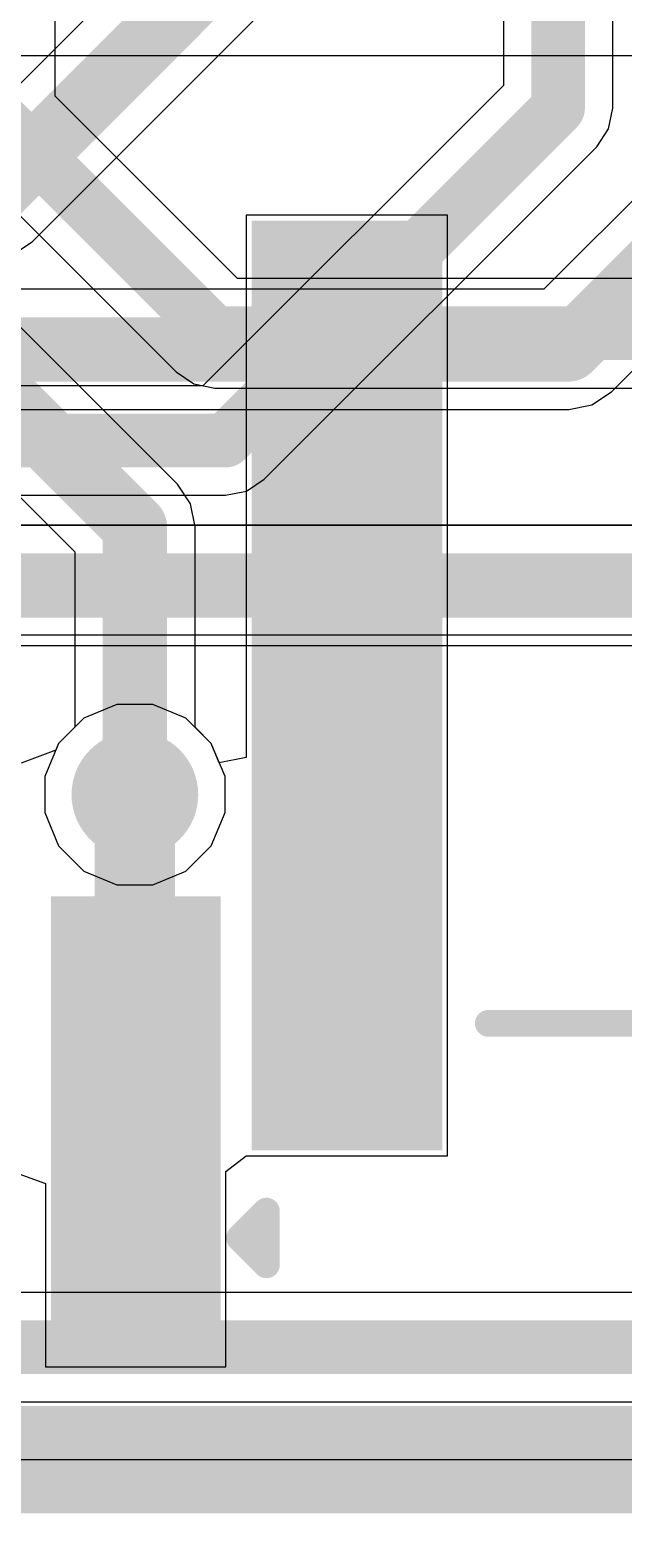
# Model space of a CAD drawing. Header units: inches. Extents: x -4.4 to 45.3, y -0.3 to 53.7.
# Drawn here: x 29.48 to 32.29, y -0.25 to 6.77 of the extents above; entities that cross this region are included whole.
import ezdxf

# ---------------------------------------------------------------- set-up
doc = ezdxf.new("R2010")
doc.units = ezdxf.units.IN
for name, color, linetype in [('Board Outline', 76, 'Continuous'), ('Bottom Layer', 5, 'Continuous'), ('Signal_1', 16, 'Continuous'), ('Signal_2', 76, 'Continuous'), ('Top Layer', 1, 'Continuous'), ('Top Overlay', 2, 'Continuous'), ('Top Paste', 8, 'Continuous'), ('Top Solder', 216, 'Continuous'), ('Via Holes', 16, 'Continuous')]:
    doc.layers.add(name, color=color, linetype=linetype)

# ---------------------------------------------------------------- blocks, each defined once
blk = doc.blocks.new('SFW5R_1STE1LF_28')
at = {"layer": 'Top Layer'}
for points in [[(-2.3, 2.05), (-1.7, 2.05), (-1.7, 0.05), (-2.3, 0.05)], [(-3.35, 1.05), (-2.65, 1.05), (-2.65, -3.15), (-3.35, -3.15)]]:
    blk.add_hatch(color=1, dxfattribs=at).paths.add_polyline_path(points)
at = {"layer": 'Top Paste'}
for points in [[(-2.3, 2.05), (-1.7, 2.05), (-1.7, 0.05), (-2.3, 0.05)], [(-3.35, 1.05), (-2.65, 1.05), (-2.65, -3.15), (-3.35, -3.15)]]:
    blk.add_hatch(color=8, dxfattribs=at).paths.add_polyline_path(points)
at = {"layer": 'Top Solder'}
for points in [[(-2.4016, 2.1516), (-1.5984, 2.1516), (-1.5984, -0.0516), (-2.4016, -0.0516)], [(-3.4516, 1.1516), (-2.5484, 1.1516), (-2.5484, -3.2516), (-3.4516, -3.2516)]]:
    blk.add_hatch(color=216, dxfattribs=at).paths.add_polyline_path(points)
at = {"layer": 'Top Overlay', "const_width": 0.127}
for points in [[(-2.619, 1.6932), (-2.619, 1.4392)], [(-2.492, 1.5662), (-2.619, 1.6932)], [(-2.492, 1.5662), (-2.619, 1.4392)], [(-3.67, 0.55), (-4.8, 0.55)]]:
    blk.add_lwpolyline(points, dxfattribs=at)
at = {"layer": 'Top Overlay', "const_width": 0.0635}
for points in [[(-2.6507, 1.6932, 1), (-2.5872, 1.6932, 1)], [(-2.6507, 1.6932, 1), (-2.5872, 1.6932, 1)], [(-2.5237, 1.5662, 1), (-2.4602, 1.5662, 1)], [(-2.5237, 1.5662, 1), (-2.4602, 1.5662, 1)], [(-2.6507, 1.4392, 1), (-2.5872, 1.4392, 1)], [(-2.6507, 1.4392, 1), (-2.5872, 1.4392, 1)], [(-3.7018, 0.55, 1), (-3.6383, 0.55, 1)]]:
    blk.add_lwpolyline(points, format="xyb", close=True, dxfattribs=at)

msp = doc.modelspace()

# ---------------------------------------------------------------- hatches: boundary and pattern name
at = {"layer": 'Bottom Layer'}
h = msp.add_hatch(color=5, dxfattribs=at)
edge = h.paths.add_edge_path()
edge.add_arc((29.9741, 3.1496), 0.3, 0, 360)
at = {"layer": 'Signal_1'}
h = msp.add_hatch(color=16, dxfattribs=at)
edge = h.paths.add_edge_path()
edge.add_arc((29.9741, 3.1496), 0.3, 0, 360)
at = {"layer": 'Signal_2'}
h = msp.add_hatch(color=76, dxfattribs=at)
edge = h.paths.add_edge_path()
edge.add_arc((29.9741, 3.1496), 0.3, 0, 360)
at = {"layer": 'Top Layer'}
h = msp.add_hatch(color=1, dxfattribs=at)
edge = h.paths.add_edge_path()
edge.add_arc((29.9741, 3.1496), 0.3, 0, 360)
at = {"layer": 'Via Holes'}
h = msp.add_hatch(color=7, dxfattribs=at)
edge = h.paths.add_edge_path()
edge.add_arc((29.9741, 3.1496), 0.15, 0, 360)

# ---------------------------------------------------------------- linework, layer by layer
at = {"layer": 'Board Outline', "const_width": 0.508}
msp.add_lwpolyline([(0, 0), (45.0088, 0)], dxfattribs=at)
at = {"layer": 'Bottom Layer'}
for p, q in [((30.6372, 7.7229), (29.1682, 6.2539)), ((29.4877, 5.7676), (31.0401, 7.32)), ((33.1529, 6.7842), (31.9114, 5.5427)), ((32.2309, 5.0564), (33.6392, 6.4647)), ((29.3952, 5.7058), (29.4877, 5.7676)), ((31.9114, 5.5427), (22.5552, 5.5427)), ((32.0294, 4.9729), (32.1384, 4.9946)), ((32.1384, 4.9946), (32.2309, 5.0564)), ((22.6732, 4.9729), (32.0294, 4.9729)), ((32.0294, 4.9729), (32.0294, 4.9729)), ((36.8751, 4.4246), (28.9899, 4.4246)), ((29.0972, 3.9066), (36.9824, 3.9066)), ((29.8892, 3.5766), (29.7323, 3.5116)), ((30.0591, 3.5766), (29.8892, 3.5766)), ((30.216, 3.5116), (30.0591, 3.5766)), ((29.7323, 3.5116), (29.6121, 3.3915)), ((30.3361, 3.3915), (30.216, 3.5116)), ((29.6121, 3.3915), (29.5471, 3.2345)), ((30.4011, 3.2345), (30.3361, 3.3915)), ((29.5471, 3.2345), (29.5471, 3.0647)), ((30.4011, 3.0647), (30.4011, 3.2345)), ((29.5471, 3.0647), (29.6121, 2.9077)), ((30.3361, 2.9077), (30.4011, 3.0647)), ((29.6121, 2.9077), (29.7323, 2.7876)), ((30.216, 2.7876), (30.3361, 2.9077)), ((29.7323, 2.7876), (29.8892, 2.7226)), ((30.0591, 2.7226), (30.216, 2.7876)), ((29.8892, 2.7226), (30.0591, 2.7226)), ((45.0088, 0), (0, 0))]:
    msp.add_line(p, q, dxfattribs=at)
for points, const_width in [([(29.2862, 5.969), (31.0642, 7.747)], 0.3048), ([(32.0294, 5.2578), (33.4378, 6.6662)], 0.3048), ([(22.5552, 5.2578), (32.0294, 5.2578)], 0.3048), ([(28.9899, 4.1656), (36.9824, 4.1656)], 0.254)]:
    msp.add_lwpolyline(points, dxfattribs=dict(at, const_width=const_width))
at = {"layer": 'Bottom Layer', "const_width": 0.1524}
msp.add_lwpolyline([(31.9532, 5.2578, 1), (32.1056, 5.2578, 1)], format="xyb", close=True, dxfattribs=at)
msp.add_lwpolyline([(31.9532, 5.2578, 1), (32.1056, 5.2578, 1)], format="xyb", close=True, dxfattribs=at)
at = {"layer": 'Signal_1'}
for p, q in [((32.2376, 6.4008), (32.2376, 25.5016)), ((31.7196, 25.3943), (31.7196, 6.5081)), ((31.7196, 6.5081), (30.2965, 5.085)), ((32.2179, 6.3017), (32.2376, 6.4008)), ((32.1617, 6.2177), (32.2179, 6.3017)), ((30.5869, 4.6429), (32.1617, 6.2177)), ((30.2965, 5.085), (19.3802, 5.085)), ((30.5029, 4.5867), (30.5869, 4.6429)), ((19.4875, 4.567), (30.4038, 4.567)), ((30.4038, 4.567), (30.5029, 4.5867)), ((41.3602, 4.4251), (27.965, 4.4251)), ((28.083, 3.8553), (41.4782, 3.8553)), ((29.8892, 3.5766), (29.7323, 3.5116)), ((30.0591, 3.5766), (29.8892, 3.5766)), ((30.216, 3.5116), (30.0591, 3.5766)), ((29.7323, 3.5116), (29.6121, 3.3915)), ((30.3361, 3.3915), (30.216, 3.5116)), ((29.6121, 3.3915), (29.5471, 3.2345)), ((30.4011, 3.2345), (30.3361, 3.3915)), ((29.5471, 3.2345), (29.5471, 3.0647)), ((30.4011, 3.0647), (30.4011, 3.2345)), ((29.5471, 3.0647), (29.6121, 2.9077)), ((30.3361, 2.9077), (30.4011, 3.0647)), ((29.6121, 2.9077), (29.7323, 2.7876)), ((30.216, 2.7876), (30.3361, 2.9077)), ((29.7323, 2.7876), (29.8892, 2.7226)), ((30.0591, 2.7226), (30.216, 2.7876)), ((29.8892, 2.7226), (30.0591, 2.7226)), ((33.2286, 0.7924), (22.7085, 0.7924)), ((5.5118, 0.2744), (41.91, 0.2744)), ((45.0088, 0), (0, 0))]:
    msp.add_line(p, q, dxfattribs=at)
for points, const_width in [([(31.9786, 6.4008), (31.9786, 25.5016)], 0.254), ([(30.4038, 4.826), (31.9786, 6.4008)], 0.254), ([(19.3802, 4.826), (30.4038, 4.826)], 0.254), ([(27.965, 4.1402), (41.4782, 4.1402)], 0.3048), ([(5.5118, 0.5334), (41.91, 0.5334)], 0.254)]:
    msp.add_lwpolyline(points, dxfattribs=dict(at, const_width=const_width))
at = {"layer": 'Signal_1', "const_width": 0.127}
for points in [[(31.9151, 6.4008, 1), (32.0421, 6.4008, 1)], [(31.9151, 6.4008, 1), (32.0421, 6.4008, 1)], [(30.3403, 4.826, 1), (30.4673, 4.826, 1)], [(30.3403, 4.826, 1), (30.4673, 4.826, 1)]]:
    msp.add_lwpolyline(points, format="xyb", close=True, dxfattribs=at)
at = {"layer": 'Signal_2'}
for p, q in [((29.596, 6.4573), (29.596, 21.1074)), ((30.4603, 5.593), (29.596, 6.4573)), ((29.1539, 6.1669), (30.1699, 5.1509)), ((30.1756, 4.6189), (28.6842, 6.1103)), ((28.1979, 5.7908), (29.6893, 4.2995)), ((40.9809, 5.593), (30.4603, 5.593)), ((30.1699, 5.1509), (30.2539, 5.0947)), ((30.2539, 5.0947), (30.353, 5.075)), ((30.353, 5.075), (40.9809, 5.075)), ((30.2373, 4.5265), (30.1756, 4.6189)), ((30.1756, 4.6189), (30.1756, 4.6189)), ((30.259, 4.4175), (30.2373, 4.5265)), ((30.259, 3.4686), (30.259, 4.4175)), ((29.6893, 4.2995), (29.6893, 3.4686)), ((29.6893, 3.4686), (29.6121, 3.3915)), ((30.3361, 3.3915), (30.259, 3.4686)), ((29.6121, 3.3915), (29.5471, 3.2345)), ((30.4011, 3.2345), (30.3361, 3.3915)), ((29.5471, 3.2345), (29.5471, 3.0647)), ((30.4011, 3.0647), (30.4011, 3.2345)), ((29.5471, 3.0647), (29.6121, 2.9077)), ((30.3361, 2.9077), (30.4011, 3.0647)), ((29.6121, 2.9077), (29.7323, 2.7876)), ((30.216, 2.7876), (30.3361, 2.9077)), ((29.7323, 2.7876), (29.8892, 2.7226)), ((30.0591, 2.7226), (30.216, 2.7876)), ((29.8892, 2.7226), (30.0591, 2.7226)), ((45.0088, 0), (0, 0))]:
    msp.add_line(p, q, dxfattribs=at)
for points, const_width in [([(29.337, 6.35), (30.353, 5.334)], 0.254), ([(28.3993, 5.9923), (29.9741, 4.4175)], 0.3048), ([(30.353, 5.334), (41.3258, 5.334)], 0.254), ([(29.9741, 3.1496), (29.9741, 4.4175)], 0.3048)]:
    msp.add_lwpolyline(points, dxfattribs=dict(at, const_width=const_width))
for points, const_width in [([(30.2895, 5.334, 1), (30.4165, 5.334, 1)], 0.127), ([(30.2895, 5.334, 1), (30.4165, 5.334, 1)], 0.127), ([(29.8979, 4.4175, 1), (30.0503, 4.4175, 1)], 0.1524), ([(29.8979, 4.4175, 1), (30.0503, 4.4175, 1)], 0.1524), ([(29.8979, 3.1496, 1), (30.0503, 3.1496, 1)], 0.1524)]:
    msp.add_lwpolyline(points, format="xyb", close=True, dxfattribs=dict(at, const_width=const_width))
at = {"layer": 'Top Layer'}
for p, q in [((6.9506, 6.6493), (44.0482, 6.6493)), ((31.4551, 5.8932), (30.5011, 5.8932)), ((30.5011, 5.8932), (30.5011, 3.325)), ((31.4551, 1.4392), (31.4551, 5.8932)), ((29.8892, 3.5766), (29.7323, 3.5116)), ((30.0591, 3.5766), (29.8892, 3.5766)), ((30.216, 3.5116), (30.0591, 3.5766)), ((29.7323, 3.5116), (29.6121, 3.3915)), ((30.3361, 3.3915), (30.216, 3.5116)), ((29.6121, 3.3915), (29.5993, 3.3604)), ((30.3741, 3.2998), (30.3361, 3.3915)), ((29.5993, 3.3604), (29.4359, 3.2978)), ((30.5011, 3.325), (30.3741, 3.2998)), ((30.4051, 1.3644), (30.5011, 1.4392)), ((30.5011, 1.4392), (30.5321, 1.4392)), ((30.5321, 1.4392), (31.4551, 1.4392)), ((29.4241, 1.3534), (29.5511, 1.3076)), ((30.4051, 0.4392), (30.4051, 1.3644)), ((29.5511, 1.3076), (29.5511, 0.4392)), ((29.5511, 0.4392), (30.4051, 0.4392)), ((45.0088, 0), (0, 0))]:
    msp.add_line(p, q, dxfattribs=at)
at = {"layer": 'Top Layer', "const_width": 0.381}
msp.add_lwpolyline([(29.9741, 1.5322), (29.9741, 3.175)], dxfattribs=at)
at = {"layer": 'Top Layer', "const_width": 0.1905}
for points in [[(29.8789, 3.175, 1), (30.0694, 3.175, 1)], [(29.8789, 1.5322, 1), (30.0694, 1.5322, 1)]]:
    msp.add_lwpolyline(points, format="xyb", close=True, dxfattribs=at)

# ---------------------------------------------------------------- block references
at = {"rotation": 180}
msp.add_blockref('SFW5R_1STE1LF_28', (27.9781, 2.6162), dxfattribs=at)

doc.saveas('drawing.dxf')
